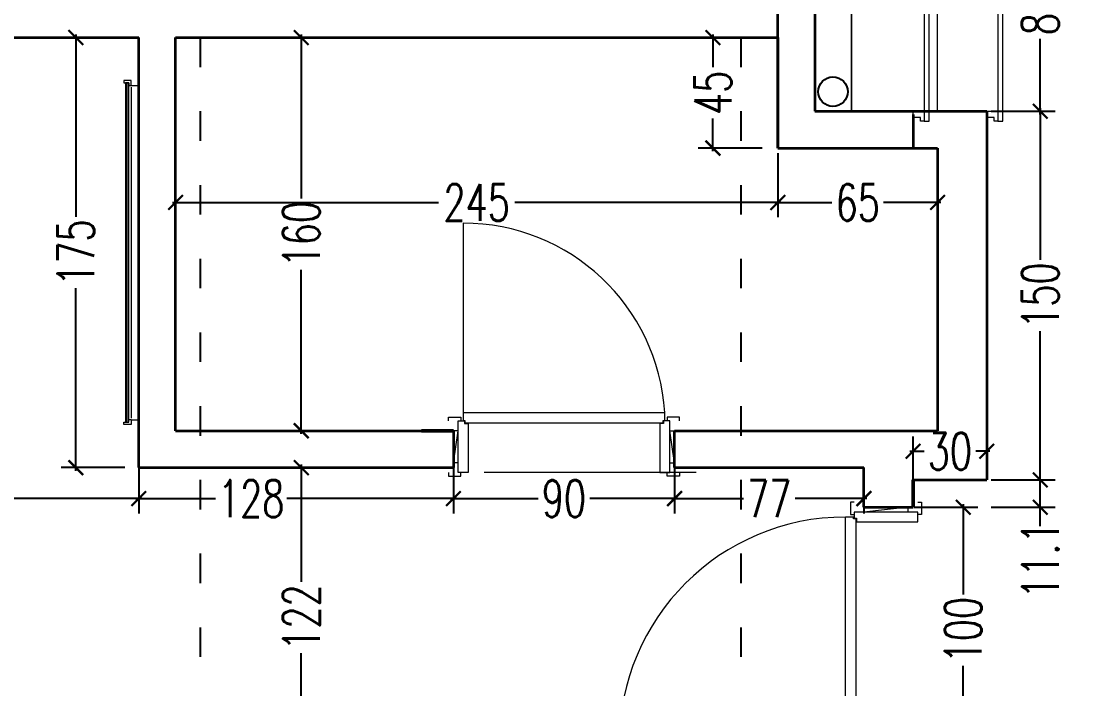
# Model space of a CAD drawing. Header units: centimetres. Extents: x -3207095 to 15275363, y -32656 to 4798027.
# Drawn here: x 693755.6 to 694186.6, y 4470092.8 to 4470364.5 of the extents above; entities that cross this region are included whole.
import ezdxf

# ---------------------------------------------------------------- set-up
doc = ezdxf.new("R2010")
doc.units = ezdxf.units.CM
doc.linetypes.add('ACAD_ISO03W100', pattern=[30, 12, -18])
doc.linetypes.add('DUZ', pattern=[500, 500])
doc.layers.get('0').update_dxf_attribs({"color": 1, "linetype": 'DUZ'})
for name, color, linetype in [('0 MC MAHAL', 94, 'Continuous'), ('DIM', 1, 'DUZ'), ('TESİSAT', 57, 'Continuous')]:
    doc.layers.add(name, color=color, linetype=linetype)
for name, color, linetype, lineweight in [('DUV', 220, 'Continuous', 50), ('DUVAR', 7, 'Continuous', 35), ('FE_MOBTEF.2', 33, 'Continuous', 18), ('iç duvar', 7, 'Continuous', 50), ('KAPEN', 151, 'Continuous', 9)]:
    doc.layers.add(name, color=color, linetype=linetype, lineweight=lineweight)
doc.styles.add('DIM', font='ROMANSTW.SHX', dxfattribs={"width": 0.7})
doc.dimstyles.new('1_100', dxfattribs={"dimtxt": 15, "dimasz": 6, "dimexe": 6, "dimexo": 0, "dimgap": 2, "dimtad": 0, "dimdec": 1, "dimzin": 11, "dimdsep": 46, "dimtxsty": 'DIM', "dimblk": 'ARCHTICK', "dimcen": 3, "dimdle": 1.25, "dimclrt": 2, "dimadec": 0, "dimazin": 0, "dimtfac": 1.25, "dimtdec": 1, "dimtix": 1, "dimtofl": 0, "dimtmove": 1, "dimatfit": 3, "dimldrblk": 'ARCHTICK', "dimfxl": 20, "dimfxlon": 1, "dimtolj": 1, "dimtzin": 0, "dimarcsym": 0})

# ---------------------------------------------------------------- blocks, each defined once
blk = doc.blocks.new('new block')
at = {"layer": 'KAPEN'}
for p, q in [((105202.0528, 48261.8596), (105202.0198, 48261.8596)), ((105202.0528, 48261.8526), (105202.0528, 48261.8596)), ((105202.0628, 48261.8526), (105202.0528, 48261.8526)), ((105202.0628, 48261.0466), (105202.0628, 48261.8526)), ((105201.2498, 48261.0396), (105202.0528, 48261.0396)), ((105202.0528, 48261.0466), (105202.0628, 48261.0466)), ((105202.0528, 48261.0396), (105202.0528, 48261.0466))]:
    blk.add_line(p, q, dxfattribs=at)
for points in [[(105202.0548, 48261.9196), (105202.0398, 48261.9196), (105202.0398, 48261.8696), (105202.0548, 48261.8696)], [(105202.2248, 48261.8796), (105202.2248, 48261.8996), (105202.0948, 48261.8796), (105202.0948, 48261.8996)], [(105202.2648, 48261.9196), (105202.2798, 48261.9196), (105202.2798, 48261.8696), (105202.2648, 48261.8696)], [(105202.0198, 48261.0396), (105202.0198, 48261.8596)], [(105202.0548, 48260.9796), (105202.0398, 48260.9796), (105202.0398, 48261.0296), (105202.0548, 48261.0296)], [(105202.2648, 48260.9796), (105202.2798, 48260.9796), (105202.2798, 48261.0296), (105202.2648, 48261.0296)], [(105202.2248, 48261.0196), (105202.2248, 48260.9996), (105202.0948, 48261.0196), (105202.0948, 48260.9996)]]:
    blk.add_lwpolyline(points, dxfattribs=at)
for points in [[(105202.0548, 48261.8796), (105202.0548, 48261.8546), (105202.0648, 48261.8546), (105202.0648, 48261.8396), (105202.2648, 48261.8396), (105202.2648, 48261.8796)], [(105202.0548, 48261.0196), (105202.0548, 48261.0446), (105202.0648, 48261.0446), (105202.0648, 48261.0596), (105202.2648, 48261.0596), (105202.2648, 48261.0196)]]:
    blk.add_lwpolyline(points, close=True, dxfattribs=at)
blk.add_arc((105202.0715, 48261.0396), 0.8216, 93.6023, 180, dxfattribs=at)
blk = doc.blocks.new('K210')
for p, q in [((0.04, 0.985), (0.04, 0.032)), ((0.96, 0.032), (0.96, 0.065)), ((0.04, 0.032), (0.047, 0.032)), ((0.047, 0.032), (0.047, 0.022)), ((0.047, 0.022), (0.953, 0.022)), ((0.953, 0.032), (0.96, 0.032)), ((0.953, 0.022), (0.953, 0.032))]:
    blk.add_line(p, q)
for points in [[(-0.02, 0.03), (-0.02, 0.045), (0.03, 0.045), (0.03, 0.03)], [(0.04, 0.065), (0.96, 0.065)], [(1.02, 0.03), (1.02, 0.045), (0.97, 0.045), (0.97, 0.03)], [(0.02, -0.19), (0, -0.19), (0.02, -0.01), (0, -0.01)], [(0.98, -0.19), (1, -0.19), (0.98, -0.01), (1, -0.01)], [(-0.02, -0.23), (-0.02, -0.245), (0.03, -0.245), (0.03, -0.23)], [(1.02, -0.23), (1.02, -0.245), (0.97, -0.245), (0.97, -0.23)]]:
    blk.add_lwpolyline(points)
for points in [[(0.02, 0.03), (0.045, 0.03), (0.045, 0.02), (0.06, 0.02), (0.06, -0.23), (0.02, -0.23)], [(0.98, 0.03), (0.955, 0.03), (0.955, 0.02), (0.94, 0.02), (0.94, -0.23), (0.98, -0.23)]]:
    blk.add_lwpolyline(points, close=True)
blk.add_arc((0.04, 0.065), 0.92, 0, 90)
blk = doc.blocks.new('rgtkjıtdkfgölv')
at = {"layer": 'FE_MOBTEF.2'}
for p, q in [((104445.9076, 48877.9319), (104445.9076, 48877.9619)), ((104447.2679, 48877.9319), (104447.2679, 48877.9619)), ((104445.9079, 48877.9319), (104445.8879, 48877.9319)), ((104445.8879, 48877.9319), (104445.8879, 48877.9019)), ((104445.8879, 48877.9019), (104445.8979, 48877.9019)), ((104445.8979, 48877.9139), (104445.8979, 48877.9219)), ((104445.8979, 48877.9219), (104447.2779, 48877.9219)), ((104445.8979, 48877.9219), (104445.9079, 48877.9219)), ((104445.8979, 48877.9019), (104445.8979, 48877.9219)), ((104445.8979, 48877.9079), (104445.8979, 48877.9139)), ((104445.8979, 48877.9139), (104447.2779, 48877.9139)), ((104447.2779, 48877.9139), (104445.8979, 48877.9139)), ((104447.2779, 48877.9079), (104445.8979, 48877.9079)), ((104445.9079, 48877.9219), (104445.9079, 48877.9319)), ((104447.2612, 48877.9319), (104445.9143, 48877.9319)), ((104447.2679, 48877.9319), (104447.2879, 48877.9319)), ((104447.2679, 48877.9219), (104447.2679, 48877.9319)), ((104447.2779, 48877.9219), (104447.2679, 48877.9219)), ((104447.2779, 48877.9019), (104447.2779, 48877.9219)), ((104447.2779, 48877.9219), (104447.2779, 48877.9139)), ((104447.2779, 48877.9139), (104447.2779, 48877.9079)), ((104447.2879, 48877.9019), (104447.2779, 48877.9019)), ((104447.2879, 48877.9319), (104447.2879, 48877.9019))]:
    blk.add_line(p, q, dxfattribs=at)
blk = doc.blocks.new('_ArchTick')
at = {"color": 0, "linetype": 'ByBlock', "const_width": 0.15}
blk.add_lwpolyline([(-0.5, -0.5), (0.5, 0.5)], dxfattribs=at)
blk = doc.blocks.new('*D591')
at = {"layer": 'Defpoints', "color": 0, "linetype": 'Continuous', "lineweight": 5, "transparency": 16777216}
for p in [(694323.37, 4472560.62), (694143.37, 4472542.8), (694323.37, 127.65)]:
    blk.add_point(p, dxfattribs=at)
at = {"layer": 'DIM', "color": 0, "linetype": 'Continuous', "lineweight": -2, "transparency": 16777216}
for p, q in [((694143.37, 4472542.8), (694143.37, 4472566.62)), ((694323.37, 4472540.62), (694323.37, 4472566.62)), ((694142.12, 4472560.62), (694218.87, 4472560.62)), ((694324.62, 4472560.62), (694247.87, 4472560.62))]:
    blk.add_line(p, q, dxfattribs=at)
at = {"layer": 'DIM', "color": 0, "linetype": 'Continuous', "lineweight": -2, "transparency": 16777216, "xscale": 6, "yscale": 6, "zscale": 6, "rotation": 180}
blk.add_blockref('_ArchTick', (694143.37, 4472560.62), dxfattribs=at)
at = {"layer": 'DIM', "color": 0, "linetype": 'Continuous', "lineweight": -2, "transparency": 16777216, "xscale": 6, "yscale": 6, "zscale": 6}
blk.add_blockref('_ArchTick', (694323.37, 4472560.62), dxfattribs=at)
at = {"layer": 'DIM', "color": 2, "linetype": 'Continuous', "lineweight": 5, "transparency": 16777216, "insert": (694233.37, 4472560.62), "char_height": 15, "attachment_point": 5, "style": 'DIM'}
blk.add_mtext('\\A1;180', dxfattribs=at)
blk = doc.blocks.new('*D1184')
at = {"layer": 'Defpoints', "color": 0, "linetype": 'Continuous', "lineweight": 5, "transparency": 16777216}
for p in [(694118.37, 4470166.69), (694138.78, 4470166.69), (694118.37, 4470066.69)]:
    blk.add_point(p, dxfattribs=at)
at = {"layer": 'DIM', "color": 0, "linetype": 'Continuous', "lineweight": -2, "transparency": 16777216}
for p, q in [((694118.78, 4470166.69), (694144.78, 4470166.69)), ((694138.78, 4470167.94), (694138.78, 4470131.19)), ((694138.78, 4470065.44), (694138.78, 4470102.19)), ((694118.78, 4470066.69), (694144.78, 4470066.69))]:
    blk.add_line(p, q, dxfattribs=at)
at = {"layer": 'DIM', "color": 0, "linetype": 'Continuous', "lineweight": -2, "transparency": 16777216, "xscale": 6, "yscale": 6, "zscale": 6}
for p, rotation in [((694138.78, 4470166.69), 90), ((694138.78, 4470066.69), 270)]:
    blk.add_blockref('_ArchTick', p, dxfattribs=dict(at, rotation=rotation))
at = {"layer": 'DIM', "color": 2, "linetype": 'Continuous', "lineweight": 5, "transparency": 16777216, "insert": (694138.78, 4470116.69), "char_height": 15, "attachment_point": 5, "rotation": 90, "style": 'DIM'}
blk.add_mtext('\\A1;100', dxfattribs=at)
blk = doc.blocks.new('*D1185')
at = {"layer": 'Defpoints', "color": 0, "linetype": 'Continuous', "lineweight": 5, "transparency": 16777216}
for p in [(694148.37, 4470327.8), (694170.13, 4470327.8), (694148.37, 4470177.8)]:
    blk.add_point(p, dxfattribs=at)
at = {"layer": 'DIM', "color": 0, "linetype": 'Continuous', "lineweight": -2, "transparency": 16777216}
for p, q in [((694150.13, 4470327.8), (694176.13, 4470327.8)), ((694170.13, 4470329.05), (694170.13, 4470267.3)), ((694170.13, 4470176.55), (694170.13, 4470238.3)), ((694150.13, 4470177.8), (694176.13, 4470177.8))]:
    blk.add_line(p, q, dxfattribs=at)
at = {"layer": 'DIM', "color": 0, "linetype": 'Continuous', "lineweight": -2, "transparency": 16777216, "xscale": 6, "yscale": 6, "zscale": 6}
for p, rotation in [((694170.13, 4470327.8), 90), ((694170.13, 4470177.8), 270)]:
    blk.add_blockref('_ArchTick', p, dxfattribs=dict(at, rotation=rotation))
at = {"layer": 'DIM', "color": 2, "linetype": 'Continuous', "lineweight": 5, "transparency": 16777216, "insert": (694170.13, 4470252.8), "char_height": 15, "attachment_point": 5, "rotation": 90, "style": 'DIM'}
blk.add_mtext('\\A1;150', dxfattribs=at)
blk = doc.blocks.new('*D1186')
at = {"layer": 'Defpoints', "color": 0, "linetype": 'Continuous', "lineweight": 5, "transparency": 16777216}
for p in [(694148.37, 4470407.8), (694170.13, 4470407.8), (694148.37, 4470327.8)]:
    blk.add_point(p, dxfattribs=at)
at = {"layer": 'DIM', "color": 0, "linetype": 'Continuous', "lineweight": -2, "transparency": 16777216}
for p, q in [((694150.13, 4470407.8), (694176.13, 4470407.8)), ((694170.13, 4470409.05), (694170.13, 4470378.3)), ((694170.13, 4470326.55), (694170.13, 4470357.3)), ((694150.13, 4470327.8), (694176.13, 4470327.8))]:
    blk.add_line(p, q, dxfattribs=at)
at = {"layer": 'DIM', "color": 0, "linetype": 'Continuous', "lineweight": -2, "transparency": 16777216, "xscale": 6, "yscale": 6, "zscale": 6}
for p, rotation in [((694170.13, 4470407.8), 90), ((694170.13, 4470327.8), 270)]:
    blk.add_blockref('_ArchTick', p, dxfattribs=dict(at, rotation=rotation))
at = {"layer": 'DIM', "color": 2, "linetype": 'Continuous', "lineweight": 5, "transparency": 16777216, "insert": (694170.13, 4470367.8), "char_height": 15, "attachment_point": 5, "rotation": 90, "style": 'DIM'}
blk.add_mtext('\\A1;80', dxfattribs=at)
blk = doc.blocks.new('*D1189')
at = {"layer": 'Defpoints', "color": 0, "linetype": 'Continuous', "lineweight": 5, "transparency": 16777216}
for p in [(694144.78, 4470177.8), (694170.13, 4470177.8), (694144.78, 4470166.69)]:
    blk.add_point(p, dxfattribs=at)
at = {"layer": 'DIM', "color": 0, "linetype": 'Continuous', "lineweight": -2, "transparency": 16777216}
for p, q in [((694170.13, 4470165.44), (694170.13, 4470179.05)), ((694150.13, 4470177.8), (694176.13, 4470177.8)), ((694150.13, 4470166.69), (694176.13, 4470166.69)), ((694170.13, 4470158.92), (694170.13, 4470166.69))]:
    blk.add_line(p, q, dxfattribs=at)
at = {"layer": 'DIM', "color": 0, "linetype": 'Continuous', "lineweight": -2, "transparency": 16777216, "xscale": 6, "yscale": 6, "zscale": 6}
for p, rotation in [((694170.13, 4470177.8), 90), ((694170.13, 4470166.69), 270)]:
    blk.add_blockref('_ArchTick', p, dxfattribs=dict(at, rotation=rotation))
at = {"layer": 'DIM', "color": 2, "linetype": 'Continuous', "lineweight": 5, "transparency": 16777216, "insert": (694170.13, 4470145.17), "char_height": 15, "attachment_point": 5, "rotation": 90, "style": 'DIM'}
blk.add_mtext('\\A1;11.1', dxfattribs=at)
blk = doc.blocks.new('*D1156')
at = {"layer": 'Defpoints', "color": 0, "linetype": 'Continuous', "lineweight": 5, "transparency": 16777216}
for p in [(694148.37, 4470189.47), (694118.37, 4470177.8), (694148.37, 4470177.8)]:
    blk.add_point(p, dxfattribs=at)
at = {"layer": 'DIM', "color": 0, "linetype": 'Continuous', "lineweight": -2, "transparency": 16777216}
for p, q in [((694118.37, 4470177.8), (694118.37, 4470195.47)), ((694148.37, 4470177.8), (694148.37, 4470195.47)), ((694117.12, 4470189.47), (694122.87, 4470189.47)), ((694149.62, 4470189.47), (694143.87, 4470189.47))]:
    blk.add_line(p, q, dxfattribs=at)
at = {"layer": 'DIM', "color": 0, "linetype": 'Continuous', "lineweight": -2, "transparency": 16777216, "xscale": 6, "yscale": 6, "zscale": 6, "rotation": 180}
blk.add_blockref('_ArchTick', (694118.37, 4470189.47), dxfattribs=at)
at = {"layer": 'DIM', "color": 0, "linetype": 'Continuous', "lineweight": -2, "transparency": 16777216, "xscale": 6, "yscale": 6, "zscale": 6}
blk.add_blockref('_ArchTick', (694148.37, 4470189.47), dxfattribs=at)
at = {"layer": 'DIM', "color": 2, "linetype": 'Continuous', "lineweight": 5, "transparency": 16777216, "insert": (694133.37, 4470189.47), "char_height": 15, "attachment_point": 5, "style": 'DIM'}
blk.add_mtext('\\A1;30', dxfattribs=at)
blk = doc.blocks.new('*D1206')
at = {"layer": 'Defpoints', "color": 0, "linetype": 'Continuous', "lineweight": 5, "transparency": 16777216}
for p in [(693853.37, 4470182.8), (693869.52, 4470182.8), (693853.37, 4470060.8)]:
    blk.add_point(p, dxfattribs=at)
at = {"layer": 'DIM', "color": 0, "linetype": 'Continuous', "lineweight": -2, "transparency": 16777216}
for p, q in [((693853.37, 4470182.8), (693875.52, 4470182.8)), ((693869.52, 4470184.05), (693869.52, 4470136.3)), ((693869.52, 4470059.55), (693869.52, 4470107.3)), ((693853.37, 4470060.8), (693875.52, 4470060.8))]:
    blk.add_line(p, q, dxfattribs=at)
at = {"layer": 'DIM', "color": 0, "linetype": 'Continuous', "lineweight": -2, "transparency": 16777216, "xscale": 6, "yscale": 6, "zscale": 6}
for p, rotation in [((693869.52, 4470182.8), 90), ((693869.52, 4470060.8), 270)]:
    blk.add_blockref('_ArchTick', p, dxfattribs=dict(at, rotation=rotation))
at = {"layer": 'DIM', "color": 2, "linetype": 'Continuous', "lineweight": 5, "transparency": 16777216, "insert": (693869.52, 4470121.8), "char_height": 15, "attachment_point": 5, "rotation": 90, "style": 'DIM'}
blk.add_mtext('\\A1;122', dxfattribs=at)
blk = doc.blocks.new('*D1211')
at = {"layer": 'Defpoints', "color": 0, "linetype": 'Continuous', "lineweight": 5, "transparency": 16777216}
for p in [(694021.37, 4470182.8), (694098.37, 4470178.79), (694021.37, 4470170.2)]:
    blk.add_point(p, dxfattribs=at)
at = {"layer": 'DIM', "color": 0, "linetype": 'Continuous', "lineweight": -2, "transparency": 16777216}
for p, q in [((694021.37, 4470182.8), (694021.37, 4470164.2)), ((694098.37, 4470178.79), (694098.37, 4470164.2)), ((694020.12, 4470170.2), (694049.37, 4470170.2)), ((694099.62, 4470170.2), (694070.37, 4470170.2))]:
    blk.add_line(p, q, dxfattribs=at)
at = {"layer": 'DIM', "color": 0, "linetype": 'Continuous', "lineweight": -2, "transparency": 16777216, "xscale": 6, "yscale": 6, "zscale": 6, "rotation": 180}
blk.add_blockref('_ArchTick', (694021.37, 4470170.2), dxfattribs=at)
at = {"layer": 'DIM', "color": 0, "linetype": 'Continuous', "lineweight": -2, "transparency": 16777216, "xscale": 6, "yscale": 6, "zscale": 6}
blk.add_blockref('_ArchTick', (694098.37, 4470170.2), dxfattribs=at)
at = {"layer": 'DIM', "color": 2, "linetype": 'Continuous', "lineweight": 5, "transparency": 16777216, "insert": (694059.87, 4470170.2), "char_height": 15, "attachment_point": 5, "style": 'DIM'}
blk.add_mtext('\\A1;77', dxfattribs=at)
blk = doc.blocks.new('*D1212')
at = {"layer": 'Defpoints', "color": 0, "linetype": 'Continuous', "lineweight": 5, "transparency": 16777216}
for p in [(693931.37, 4470182.8), (694021.37, 4470182.8), (693931.37, 4470170.2)]:
    blk.add_point(p, dxfattribs=at)
at = {"layer": 'DIM', "color": 0, "linetype": 'Continuous', "lineweight": -2, "transparency": 16777216}
for p, q in [((693931.37, 4470182.8), (693931.37, 4470164.2)), ((694021.37, 4470182.8), (694021.37, 4470164.2)), ((693930.12, 4470170.2), (693965.87, 4470170.2)), ((694022.62, 4470170.2), (693986.87, 4470170.2))]:
    blk.add_line(p, q, dxfattribs=at)
at = {"layer": 'DIM', "color": 0, "linetype": 'Continuous', "lineweight": -2, "transparency": 16777216, "xscale": 6, "yscale": 6, "zscale": 6, "rotation": 180}
blk.add_blockref('_ArchTick', (693931.37, 4470170.2), dxfattribs=at)
at = {"layer": 'DIM', "color": 0, "linetype": 'Continuous', "lineweight": -2, "transparency": 16777216, "xscale": 6, "yscale": 6, "zscale": 6}
blk.add_blockref('_ArchTick', (694021.37, 4470170.2), dxfattribs=at)
at = {"layer": 'DIM', "color": 2, "linetype": 'Continuous', "lineweight": 5, "transparency": 16777216, "insert": (693976.37, 4470170.2), "char_height": 15, "attachment_point": 5, "style": 'DIM'}
blk.add_mtext('\\A1;90', dxfattribs=at)
blk = doc.blocks.new('*D1213')
at = {"layer": 'Defpoints', "color": 0, "linetype": 'Continuous', "lineweight": 5, "transparency": 16777216}
for p in [(693803.37, 4470182.8), (693931.37, 4470182.8), (693803.37, 4470170.2)]:
    blk.add_point(p, dxfattribs=at)
at = {"layer": 'DIM', "color": 0, "linetype": 'Continuous', "lineweight": -2, "transparency": 16777216}
for p, q in [((693803.37, 4470182.8), (693803.37, 4470164.2)), ((693931.37, 4470182.8), (693931.37, 4470164.2)), ((693802.12, 4470170.2), (693834.62, 4470170.2)), ((693932.62, 4470170.2), (693863.62, 4470170.2))]:
    blk.add_line(p, q, dxfattribs=at)
at = {"layer": 'DIM', "color": 0, "linetype": 'Continuous', "lineweight": -2, "transparency": 16777216, "xscale": 6, "yscale": 6, "zscale": 6, "rotation": 180}
blk.add_blockref('_ArchTick', (693803.37, 4470170.2), dxfattribs=at)
at = {"layer": 'DIM', "color": 0, "linetype": 'Continuous', "lineweight": -2, "transparency": 16777216, "xscale": 6, "yscale": 6, "zscale": 6}
blk.add_blockref('_ArchTick', (693931.37, 4470170.2), dxfattribs=at)
at = {"layer": 'DIM', "color": 2, "linetype": 'Continuous', "lineweight": 5, "transparency": 16777216, "insert": (693849.12, 4470170.2), "char_height": 15, "attachment_point": 5, "style": 'DIM'}
blk.add_mtext('\\A1;128', dxfattribs=at)
blk = doc.blocks.new('*D1159')
at = {"layer": 'Defpoints', "color": 0, "linetype": 'Continuous', "lineweight": 5, "transparency": 16777216}
for p in [(693803.37, 4470357.8), (693777.8, 4470182.8), (693803.37, 4470182.8)]:
    blk.add_point(p, dxfattribs=at)
at = {"layer": 'DIM', "color": 0, "linetype": 'Continuous', "lineweight": -2, "transparency": 16777216}
for p, q in [((693797.8, 4470357.8), (693771.8, 4470357.8)), ((693777.8, 4470359.05), (693777.8, 4470284.8)), ((693777.8, 4470181.55), (693777.8, 4470255.8)), ((693797.8, 4470182.8), (693771.8, 4470182.8))]:
    blk.add_line(p, q, dxfattribs=at)
at = {"layer": 'DIM', "color": 0, "linetype": 'Continuous', "lineweight": -2, "transparency": 16777216, "xscale": 6, "yscale": 6, "zscale": 6}
for p, rotation in [((693777.8, 4470357.8), 90), ((693777.8, 4470182.8), 270)]:
    blk.add_blockref('_ArchTick', p, dxfattribs=dict(at, rotation=rotation))
at = {"layer": 'DIM', "color": 2, "linetype": 'Continuous', "lineweight": 5, "transparency": 16777216, "insert": (693777.8, 4470270.3), "char_height": 15, "attachment_point": 5, "rotation": 90, "style": 'DIM'}
blk.add_mtext('\\A1;175', dxfattribs=at)
blk = doc.blocks.new('*D1214')
at = {"layer": 'Defpoints', "color": 0, "linetype": 'Continuous', "lineweight": 5, "transparency": 16777216}
for p in [(694063.37, 4470312.8), (693818.37, 4470294.03), (694063.37, 4470290.69)]:
    blk.add_point(p, dxfattribs=at)
at = {"layer": 'DIM', "color": 0, "linetype": 'Continuous', "lineweight": -2, "transparency": 16777216}
for p, q in [((694063.37, 4470310.69), (694063.37, 4470284.69)), ((693817.12, 4470290.69), (693925.37, 4470290.69)), ((693818.37, 4470294.03), (693818.37, 4470284.69)), ((694064.62, 4470290.69), (693956.37, 4470290.69))]:
    blk.add_line(p, q, dxfattribs=at)
at = {"layer": 'DIM', "color": 0, "linetype": 'Continuous', "lineweight": -2, "transparency": 16777216, "xscale": 6, "yscale": 6, "zscale": 6, "rotation": 180}
blk.add_blockref('_ArchTick', (693818.37, 4470290.69), dxfattribs=at)
at = {"layer": 'DIM', "color": 0, "linetype": 'Continuous', "lineweight": -2, "transparency": 16777216, "xscale": 6, "yscale": 6, "zscale": 6}
blk.add_blockref('_ArchTick', (694063.37, 4470290.69), dxfattribs=at)
at = {"layer": 'DIM', "color": 2, "linetype": 'Continuous', "lineweight": 5, "transparency": 16777216, "insert": (693940.87, 4470290.69), "char_height": 15, "attachment_point": 5, "style": 'DIM'}
blk.add_mtext('\\A1;245', dxfattribs=at)
blk = doc.blocks.new('*D1215')
at = {"layer": 'Defpoints', "color": 0, "linetype": 'Continuous', "lineweight": 5, "transparency": 16777216}
for p in [(694063.37, 4470312.8), (694128.37, 4470305.86), (694128.37, 4470290.69)]:
    blk.add_point(p, dxfattribs=at)
at = {"layer": 'DIM', "color": 0, "linetype": 'Continuous', "lineweight": -2, "transparency": 16777216}
for p, q in [((694063.37, 4470310.69), (694063.37, 4470284.69)), ((694128.37, 4470305.86), (694128.37, 4470284.69)), ((694062.12, 4470290.69), (694085.37, 4470290.69)), ((694129.62, 4470290.69), (694106.37, 4470290.69))]:
    blk.add_line(p, q, dxfattribs=at)
at = {"layer": 'DIM', "color": 0, "linetype": 'Continuous', "lineweight": -2, "transparency": 16777216, "xscale": 6, "yscale": 6, "zscale": 6, "rotation": 180}
blk.add_blockref('_ArchTick', (694063.37, 4470290.69), dxfattribs=at)
at = {"layer": 'DIM', "color": 0, "linetype": 'Continuous', "lineweight": -2, "transparency": 16777216, "xscale": 6, "yscale": 6, "zscale": 6}
blk.add_blockref('_ArchTick', (694128.37, 4470290.69), dxfattribs=at)
at = {"layer": 'DIM', "color": 2, "linetype": 'Continuous', "lineweight": 5, "transparency": 16777216, "insert": (694095.87, 4470290.69), "char_height": 15, "attachment_point": 5, "style": 'DIM'}
blk.add_mtext('\\A1;65', dxfattribs=at)
blk = doc.blocks.new('*D1217')
at = {"layer": 'Defpoints', "color": 0, "linetype": 'Continuous', "lineweight": 5, "transparency": 16777216}
for p in [(693853.37, 4470357.8), (693869.52, 4470357.8), (693853.37, 4470197.8)]:
    blk.add_point(p, dxfattribs=at)
at = {"layer": 'DIM', "color": 0, "linetype": 'Continuous', "lineweight": -2, "transparency": 16777216}
for p, q in [((693853.37, 4470357.8), (693875.52, 4470357.8)), ((693869.52, 4470359.05), (693869.52, 4470292.3)), ((693869.52, 4470196.55), (693869.52, 4470263.3)), ((693853.37, 4470197.8), (693875.52, 4470197.8))]:
    blk.add_line(p, q, dxfattribs=at)
at = {"layer": 'DIM', "color": 0, "linetype": 'Continuous', "lineweight": -2, "transparency": 16777216, "xscale": 6, "yscale": 6, "zscale": 6}
for p, rotation in [((693869.52, 4470357.8), 90), ((693869.52, 4470197.8), 270)]:
    blk.add_blockref('_ArchTick', p, dxfattribs=dict(at, rotation=rotation))
at = {"layer": 'DIM', "color": 2, "linetype": 'Continuous', "lineweight": 5, "transparency": 16777216, "insert": (693869.52, 4470277.8), "char_height": 15, "attachment_point": 5, "rotation": 90, "style": 'DIM'}
blk.add_mtext('\\A1;160', dxfattribs=at)
blk = doc.blocks.new('*D1218')
at = {"layer": 'Defpoints', "color": 0, "linetype": 'Continuous', "lineweight": 5, "transparency": 16777216}
for p in [(694063.37, 4470357.8), (694036.97, 4470312.8), (694063.37, 4470312.8)]:
    blk.add_point(p, dxfattribs=at)
at = {"layer": 'DIM', "color": 0, "linetype": 'Continuous', "lineweight": -2, "transparency": 16777216}
for p, q in [((694056.97, 4470357.8), (694030.97, 4470357.8)), ((694036.97, 4470359.05), (694036.97, 4470345.8)), ((694036.97, 4470311.55), (694036.97, 4470324.8)), ((694056.97, 4470312.8), (694030.97, 4470312.8))]:
    blk.add_line(p, q, dxfattribs=at)
at = {"layer": 'DIM', "color": 0, "linetype": 'Continuous', "lineweight": -2, "transparency": 16777216, "xscale": 6, "yscale": 6, "zscale": 6}
for p, rotation in [((694036.97, 4470357.8), 90), ((694036.97, 4470312.8), 270)]:
    blk.add_blockref('_ArchTick', p, dxfattribs=dict(at, rotation=rotation))
at = {"layer": 'DIM', "color": 2, "linetype": 'Continuous', "lineweight": 5, "transparency": 16777216, "insert": (694036.97, 4470335.3), "char_height": 15, "attachment_point": 5, "rotation": 90, "style": 'DIM'}
blk.add_mtext('\\A1;45', dxfattribs=at)
blk = doc.blocks.new('*D1219')
at = {"layer": 'Defpoints', "color": 0, "linetype": 'Continuous', "lineweight": 5, "transparency": 16777216}
for p in [(693303.37, 4470182.8), (693803.37, 4470182.8), (693303.37, 4470170.2)]:
    blk.add_point(p, dxfattribs=at)
at = {"layer": 'DIM', "color": 0, "linetype": 'Continuous', "lineweight": -2, "transparency": 16777216}
for p, q in [((693303.37, 4470182.8), (693303.37, 4470164.2)), ((693803.37, 4470182.8), (693803.37, 4470164.2)), ((693302.12, 4470170.2), (693537.87, 4470170.2)), ((693804.62, 4470170.2), (693568.87, 4470170.2))]:
    blk.add_line(p, q, dxfattribs=at)
at = {"layer": 'DIM', "color": 0, "linetype": 'Continuous', "lineweight": -2, "transparency": 16777216, "xscale": 6, "yscale": 6, "zscale": 6, "rotation": 180}
blk.add_blockref('_ArchTick', (693303.37, 4470170.2), dxfattribs=at)
at = {"layer": 'DIM', "color": 0, "linetype": 'Continuous', "lineweight": -2, "transparency": 16777216, "xscale": 6, "yscale": 6, "zscale": 6}
blk.add_blockref('_ArchTick', (693803.37, 4470170.2), dxfattribs=at)
at = {"layer": 'DIM', "color": 2, "linetype": 'Continuous', "lineweight": 5, "transparency": 16777216, "insert": (693553.37, 4470170.2), "char_height": 15, "attachment_point": 5, "style": 'DIM'}
blk.add_mtext('\\A1;500', dxfattribs=at)

msp = doc.modelspace()

# ---------------------------------------------------------------- linework, layer by layer
at = {"color": 232, "linetype": 'ACAD_ISO03W100'}
for p, q in [((693828.37, 4472637.8), (693828.37, 4469507.8)), ((694048.37, 4472637.8), (694048.37, 4469507.8))]:
    msp.add_line(p, q, dxfattribs=at)
at = {"layer": 'DUV'}
for p, q in [((693918.37, 4470197.8), (693931.37, 4470197.8)), ((694118.37, 4470166.69), (694118.37, 4470177.8))]:
    msp.add_line(p, q, dxfattribs=at)
at = {"layer": 'DUVAR'}
for p, q in [((694063.37, 4470312.8), (694063.37, 4470422.8)), ((694078.37, 4470407.8), (694078.37, 4470327.8)), ((694078.37, 4470407.8), (694078.37, 4470327.8)), ((693303.37, 4470357.8), (693803.37, 4470357.8)), ((693803.37, 4470182.8), (693803.37, 4470357.8)), ((693818.37, 4470357.8), (694063.37, 4470357.8)), ((693818.37, 4470197.8), (693818.37, 4470357.8)), ((694063.37, 4470357.8), (694063.37, 4470312.8)), ((694078.37, 4470327.8), (694118.37, 4470327.8)), ((694078.37, 4470327.8), (694148.37, 4470327.8)), ((694118.37, 4470326.55), (694118.37, 4470312.8)), ((694148.37, 4470327.8), (694148.37, 4470177.8)), ((694063.37, 4470312.8), (694118.37, 4470312.8)), ((694063.37, 4470312.8), (694128.37, 4470312.8)), ((694128.37, 4470312.8), (694128.37, 4470197.8)), ((693818.37, 4470197.8), (693931.37, 4470197.8)), ((693931.37, 4470197.8), (693931.37, 4470182.8)), ((694021.37, 4470197.8), (694128.37, 4470197.8)), ((694021.37, 4470182.8), (694021.37, 4470197.8)), ((693803.37, 4470182.8), (693931.37, 4470182.8)), ((694021.37, 4470182.8), (694098.37, 4470182.8)), ((694098.37, 4470166.69), (694098.37, 4470182.8)), ((694118.37, 4470177.8), (694148.37, 4470177.8)), ((694118.37, 4470177.8), (694118.37, 4470166.69)), ((694098.37, 4470166.69), (694118.37, 4470166.69))]:
    msp.add_line(p, q, dxfattribs=at)
at = {"layer": 'iç duvar', "color": 7, "lineweight": 18}
msp.add_line((694093.32, 4470407.8), (694093.32, 4470327.8), dxfattribs=at)
at = {"layer": 'KAPEN'}
for p, q in [((694093.32, 4470327.8), (694093.32, 4470407.8)), ((694128.37, 4470327.8), (694128.37, 4470407.8)), ((694030.11, 4470180.8), (693943.9, 4470180.8))]:
    msp.add_line(p, q, dxfattribs=at)
for points in [[(694122.87, 4470367.8), (694122.87, 4470323.8), (694124.87, 4470323.8), (694124.87, 4470367.8)], [(694152.87, 4470367.8), (694152.87, 4470323.8), (694154.87, 4470323.8), (694154.87, 4470367.8)]]:
    msp.add_lwpolyline(points, dxfattribs=at)
for points in [[(694122.87, 4470327.8), (694122.87, 4470323.8), (694121.37, 4470323.8), (694121.37, 4470325.3), (694118.37, 4470325.3), (694118.37, 4470327.8), (694122.87, 4470327.8)], [(694152.87, 4470327.8), (694152.87, 4470323.8), (694151.37, 4470323.8), (694151.37, 4470325.3), (694148.37, 4470325.3), (694148.37, 4470327.8), (694152.87, 4470327.8)]]:
    msp.add_lwpolyline(points, close=True, dxfattribs=at)
at = {"layer": 'TESİSAT', "color": 8}
msp.add_circle((694085.79, 4470335.77), 6, dxfattribs=at)
msp.add_circle((694085.79, 4470335.77), 6, dxfattribs=at)

# ---------------------------------------------------------------- block references
at = {"xscale": 100, "yscale": 100, "zscale": 100, "rotation": 270}
msp.add_blockref('new block', (-4132168.59, 14990407.28), dxfattribs=at)
at = {"layer": '0 MC MAHAL', "xscale": -100, "yscale": 100, "zscale": 100, "rotation": 270}
msp.add_blockref('rgtkjıtdkfgölv', (-4193992.83, -5974388.47), dxfattribs=at)
at = {"layer": 'KAPEN', "xscale": 100, "yscale": 100, "zscale": 100, "rotation": 90.00000000000001}
msp.add_blockref('K210', (694097.37, 4470066.69), dxfattribs=at)

# ---------------------------------------------------------------- dimensions: what is measured, and where the dimension line sits
at = {"layer": 'DIM', "linetype": 'Continuous', "lineweight": 5}
for base, p1, p2, picture, middle in [((694323.37, 4472560.62), (694143.37, 4472542.8), (694323.37, 127.65), '*D591', (694233.37, 4472560.62)), ((694063.37, 4470290.69), (693818.37, 4470294.03), (694063.37, 4470312.8), '*D1214', (693940.87, 4470290.69)), ((694128.37, 4470290.69), (694063.37, 4470312.8), (694128.37, 4470305.86), '*D1215', (694095.87, 4470290.69)), ((694148.37, 4470189.47), (694118.37, 4470177.8), (694148.37, 4470177.8), '*D1156', (694133.37, 4470189.47)), ((693303.37, 4470170.2), (693803.37, 4470182.8), (693303.37, 4470182.8), '*D1219', (693553.37, 4470170.2)), ((693931.37, 4470170.2), (694021.37, 4470182.8), (693931.37, 4470182.8), '*D1212', (693976.37, 4470170.2)), ((694021.37, 4470170.2), (694098.37, 4470178.79), (694021.37, 4470182.8), '*D1211', (694059.87, 4470170.2))]:
    dim = msp.add_linear_dim(base=base, p1=p1, p2=p2, dimstyle='1_100', dxfattribs=at)
    dim.commit()
    dim.dimension.update_dxf_attribs({"geometry": picture, "text_midpoint": middle})
for base, p1, p2, picture, middle in [((694170.13, 4470407.8), (694148.37, 4470327.8), (694148.37, 4470407.8), '*D1186', (694170.13, 4470367.8)), ((693777.8, 4470182.8), (693803.37, 4470357.8), (693803.37, 4470182.8), '*D1159', (693777.8, 4470270.3)), ((693869.52, 4470357.8), (693853.37, 4470197.8), (693853.37, 4470357.8), '*D1217', (693869.52, 4470277.8)), ((694036.97, 4470312.8), (694063.37, 4470357.8), (694063.37, 4470312.8), '*D1218', (694036.97, 4470335.3)), ((694170.13, 4470327.8), (694148.37, 4470177.8), (694148.37, 4470327.8), '*D1185', (694170.13, 4470252.8)), ((693869.52, 4470182.8), (693853.37, 4470060.8), (693853.37, 4470182.8), '*D1206', (693869.52, 4470121.8)), ((694138.78, 4470166.69), (694118.37, 4470066.69), (694118.37, 4470166.69), '*D1184', (694138.78, 4470116.69))]:
    dim = msp.add_linear_dim(base=base, p1=p1, p2=p2, angle=90, dimstyle='1_100', dxfattribs=at)
    dim.commit()
    dim.dimension.update_dxf_attribs({"geometry": picture, "text_midpoint": middle})
dim = msp.add_linear_dim(base=(693803.37, 4470170.2), p1=(693931.37, 4470182.8), p2=(693803.37, 4470182.8), dimstyle='1_100', dxfattribs=at)
dim.commit()
dim.dimension.update_dxf_attribs({"geometry": '*D1213', "text_midpoint": (693849.12, 4470170.2), "dimtype": 160})
dim = msp.add_linear_dim(base=(694170.13, 4470177.8), p1=(694144.78, 4470166.69), p2=(694144.78, 4470177.8), angle=90, dimstyle='1_100', dxfattribs=at)
dim.commit()
dim.dimension.update_dxf_attribs({"geometry": '*D1189', "text_midpoint": (694170.13, 4470145.17), "dimtype": 160})

doc.saveas('drawing.dxf')
